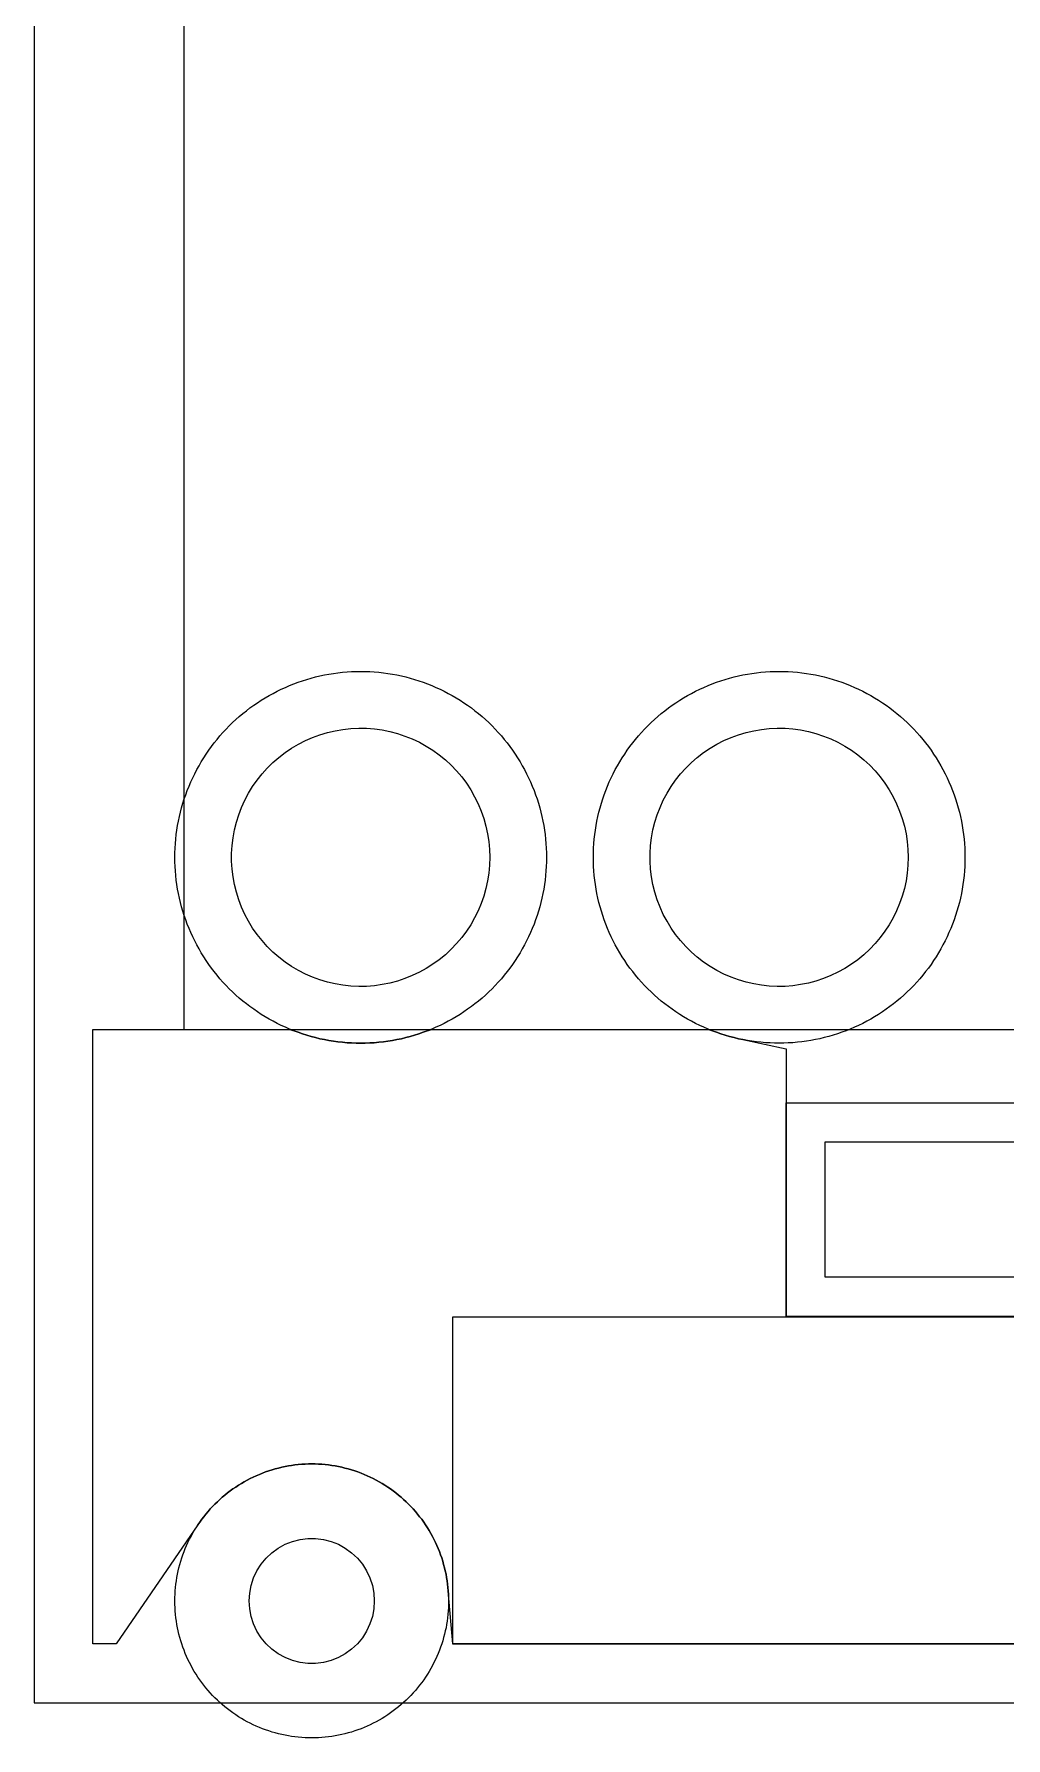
# Model space of a CAD drawing. Header units: millimetres. Extents: x -25 to 25, y -67 to 63.
# Drawn here: x -24.85 to 0, y -66.9 to -23.37 of the extents above; entities that cross this region are included whole.
import ezdxf

# ---------------------------------------------------------------- set-up
doc = ezdxf.new("R2010")
doc.units = ezdxf.units.MM
for name, color, linetype in [('KEEPOUT', 1, 'Continuous'), ('LOGO_RECTS', 3, 'Continuous'), ('LOGO_ZONES', 3, 'Continuous'), ('OPENINGS', 7, 'Continuous'), ('PANEL_OUTLINE', 7, 'Continuous'), ('SEEN_THROUGH', 5, 'Continuous')]:
    doc.layers.add(name, color=color, linetype=linetype)

msp = doc.modelspace()

# ---------------------------------------------------------------- linework, layer by layer
at = {"layer": 'KEEPOUT'}
for points in [[(-11.762, -44.749), (-11.772, -44.866), (-11.785, -44.981), (-11.8, -45.097), (-11.819, -45.212), (-11.84, -45.327), (-11.864, -45.441), (-11.891, -45.554), (-11.921, -45.667), (-11.954, -45.779), (-11.989, -45.89), (-12.027, -46), (-12.067, -46.11), (-12.111, -46.218), (-12.157, -46.325), (-12.205, -46.431), (-12.256, -46.536), (-12.31, -46.639), (-12.366, -46.741), (-12.425, -46.842), (-12.486, -46.941), (-12.55, -47.039), (-12.615, -47.135), (-12.684, -47.23), (-12.754, -47.322), (-12.827, -47.413), (-12.902, -47.503), (-12.979, -47.59), (-13.059, -47.675), (-13.14, -47.759), (-13.224, -47.84), (-13.309, -47.92), (-13.396, -47.997), (-13.486, -48.072), (-13.577, -48.145), (-13.669, -48.215), (-13.764, -48.284), (-13.86, -48.349), (-13.958, -48.413), (-14.057, -48.474), (-14.158, -48.533), (-14.26, -48.589), (-14.363, -48.643), (-14.468, -48.694), (-14.574, -48.742), (-14.681, -48.788), (-14.789, -48.832), (-14.899, -48.872), (-15.009, -48.91), (-15.12, -48.945), (-15.232, -48.978), (-15.345, -49.008), (-15.458, -49.035), (-15.572, -49.059), (-15.687, -49.08), (-15.802, -49.099), (-15.918, -49.114), (-16.033, -49.127), (-16.15, -49.137), (-16.266, -49.144), (-16.382, -49.149), (-16.499, -49.15), (-16.616, -49.149), (-16.732, -49.144), (-16.848, -49.137), (-16.965, -49.127), (-17.08, -49.114), (-17.196, -49.099), (-17.311, -49.08), (-17.426, -49.059), (-17.54, -49.035), (-17.653, -49.008), (-17.766, -48.978), (-17.878, -48.945), (-17.989, -48.91), (-18.099, -48.872), (-18.209, -48.832), (-18.317, -48.788), (-18.424, -48.742), (-18.53, -48.694), (-18.635, -48.643), (-18.738, -48.589), (-18.84, -48.533), (-18.941, -48.474), (-19.04, -48.413), (-19.138, -48.349), (-19.234, -48.284), (-19.329, -48.215), (-19.421, -48.145), (-19.512, -48.072), (-19.602, -47.997), (-19.689, -47.92), (-19.774, -47.84), (-19.858, -47.759), (-19.939, -47.675), (-20.019, -47.59), (-20.096, -47.503), (-20.171, -47.413), (-20.244, -47.322), (-20.314, -47.23), (-20.383, -47.135), (-20.448, -47.039), (-20.512, -46.941), (-20.573, -46.842), (-20.632, -46.741), (-20.688, -46.639), (-20.742, -46.536), (-20.793, -46.431), (-20.841, -46.325), (-20.887, -46.218), (-20.931, -46.11), (-20.971, -46), (-21.009, -45.89), (-21.044, -45.779), (-21.077, -45.667), (-21.107, -45.554), (-21.134, -45.441), (-21.158, -45.327), (-21.179, -45.212), (-21.198, -45.097), (-21.213, -44.981), (-21.226, -44.866), (-21.236, -44.749), (-21.243, -44.633), (-21.248, -44.517), (-21.249, -44.4), (-21.248, -44.283), (-21.243, -44.167), (-21.236, -44.051), (-21.226, -43.934), (-21.213, -43.819), (-21.198, -43.703), (-21.179, -43.588), (-21.158, -43.473), (-21.134, -43.359), (-21.107, -43.246), (-21.077, -43.133), (-21.044, -43.021), (-21.009, -42.91), (-20.971, -42.8), (-20.931, -42.69), (-20.887, -42.582), (-20.841, -42.475), (-20.793, -42.369), (-20.742, -42.264), (-20.688, -42.161), (-20.632, -42.059), (-20.573, -41.958), (-20.512, -41.859), (-20.448, -41.761), (-20.383, -41.665), (-20.314, -41.57), (-20.244, -41.478), (-20.171, -41.387), (-20.096, -41.297), (-20.019, -41.21), (-19.939, -41.125), (-19.858, -41.041), (-19.774, -40.96), (-19.689, -40.88), (-19.602, -40.803), (-19.512, -40.728), (-19.421, -40.655), (-19.329, -40.585), (-19.234, -40.516), (-19.138, -40.451), (-19.04, -40.387), (-18.941, -40.326), (-18.84, -40.267), (-18.738, -40.211), (-18.635, -40.157), (-18.53, -40.106), (-18.424, -40.058), (-18.317, -40.012), (-18.209, -39.968), (-18.099, -39.928), (-17.989, -39.89), (-17.878, -39.855), (-17.766, -39.822), (-17.653, -39.792), (-17.54, -39.765), (-17.426, -39.741), (-17.311, -39.72), (-17.196, -39.701), (-17.08, -39.686), (-16.965, -39.673), (-16.848, -39.663), (-16.732, -39.656), (-16.616, -39.651), (-16.499, -39.65), (-16.382, -39.651), (-16.266, -39.656), (-16.15, -39.663), (-16.033, -39.673), (-15.918, -39.686), (-15.802, -39.701), (-15.687, -39.72), (-15.572, -39.741), (-15.458, -39.765), (-15.345, -39.792), (-15.232, -39.822), (-15.12, -39.855), (-15.009, -39.89), (-14.899, -39.928), (-14.789, -39.968), (-14.681, -40.012), (-14.574, -40.058), (-14.468, -40.106), (-14.363, -40.157), (-14.26, -40.211), (-14.158, -40.267), (-14.057, -40.326), (-13.958, -40.387), (-13.86, -40.451), (-13.764, -40.516), (-13.669, -40.585), (-13.577, -40.655), (-13.486, -40.728), (-13.396, -40.803), (-13.309, -40.88), (-13.224, -40.96), (-13.14, -41.041), (-13.059, -41.125), (-12.979, -41.21), (-12.902, -41.297), (-12.827, -41.387), (-12.754, -41.478), (-12.684, -41.57), (-12.615, -41.665), (-12.55, -41.761), (-12.486, -41.859), (-12.425, -41.958), (-12.366, -42.059), (-12.31, -42.161), (-12.256, -42.264), (-12.205, -42.369), (-12.157, -42.475), (-12.111, -42.582), (-12.067, -42.69), (-12.027, -42.8), (-11.989, -42.91), (-11.954, -43.021), (-11.921, -43.133), (-11.891, -43.246), (-11.864, -43.359), (-11.84, -43.473), (-11.819, -43.588), (-11.8, -43.703), (-11.785, -43.819), (-11.772, -43.934), (-11.762, -44.051), (-11.755, -44.167), (-11.75, -44.283), (-11.749, -44.4), (-11.75, -44.517), (-11.755, -44.633)], [(-1.072, -44.866), (-1.085, -44.981), (-1.1, -45.097), (-1.119, -45.212), (-1.14, -45.327), (-1.164, -45.441), (-1.191, -45.554), (-1.221, -45.667), (-1.254, -45.779), (-1.289, -45.89), (-1.327, -46), (-1.367, -46.11), (-1.411, -46.218), (-1.457, -46.325), (-1.505, -46.431), (-1.556, -46.536), (-1.61, -46.639), (-1.666, -46.741), (-1.725, -46.842), (-1.786, -46.941), (-1.85, -47.039), (-1.915, -47.135), (-1.984, -47.23), (-2.054, -47.322), (-2.127, -47.413), (-2.202, -47.503), (-2.279, -47.59), (-2.359, -47.675), (-2.44, -47.759), (-2.524, -47.84), (-2.609, -47.92), (-2.696, -47.997), (-2.786, -48.072), (-2.877, -48.145), (-2.969, -48.215), (-3.064, -48.284), (-3.16, -48.349), (-3.258, -48.413), (-3.357, -48.474), (-3.458, -48.533), (-3.56, -48.589), (-3.663, -48.643), (-3.768, -48.694), (-3.874, -48.742), (-3.981, -48.788), (-4.089, -48.832), (-4.199, -48.872), (-4.309, -48.91), (-4.42, -48.945), (-4.532, -48.978), (-4.645, -49.008), (-4.758, -49.035), (-4.872, -49.059), (-4.987, -49.08), (-5.102, -49.099), (-5.218, -49.114), (-5.333, -49.127), (-5.45, -49.137), (-5.566, -49.144), (-5.682, -49.149), (-5.799, -49.15), (-5.916, -49.149), (-6.032, -49.144), (-6.148, -49.137), (-6.265, -49.127), (-6.38, -49.114), (-6.496, -49.099), (-6.611, -49.08), (-6.726, -49.059), (-6.84, -49.035), (-6.953, -49.008), (-7.066, -48.978), (-7.178, -48.945), (-7.289, -48.91), (-7.399, -48.872), (-7.509, -48.832), (-7.617, -48.788), (-7.724, -48.742), (-7.83, -48.694), (-7.935, -48.643), (-8.038, -48.589), (-8.14, -48.533), (-8.241, -48.474), (-8.34, -48.413), (-8.438, -48.349), (-8.534, -48.284), (-8.629, -48.215), (-8.721, -48.145), (-8.812, -48.072), (-8.902, -47.997), (-8.989, -47.92), (-9.074, -47.84), (-9.158, -47.759), (-9.239, -47.675), (-9.319, -47.59), (-9.396, -47.503), (-9.471, -47.413), (-9.544, -47.322), (-9.614, -47.23), (-9.683, -47.135), (-9.748, -47.039), (-9.812, -46.941), (-9.873, -46.842), (-9.932, -46.741), (-9.988, -46.639), (-10.042, -46.536), (-10.093, -46.431), (-10.141, -46.325), (-10.187, -46.218), (-10.231, -46.11), (-10.271, -46), (-10.309, -45.89), (-10.344, -45.779), (-10.377, -45.667), (-10.407, -45.554), (-10.434, -45.441), (-10.458, -45.327), (-10.479, -45.212), (-10.498, -45.097), (-10.513, -44.981), (-10.526, -44.866), (-10.536, -44.749), (-10.543, -44.633), (-10.548, -44.517), (-10.549, -44.4), (-10.548, -44.283), (-10.543, -44.167), (-10.536, -44.051), (-10.526, -43.934), (-10.513, -43.819), (-10.498, -43.703), (-10.479, -43.588), (-10.458, -43.473), (-10.434, -43.359), (-10.407, -43.246), (-10.377, -43.133), (-10.344, -43.021), (-10.309, -42.91), (-10.271, -42.8), (-10.231, -42.69), (-10.187, -42.582), (-10.141, -42.475), (-10.093, -42.369), (-10.042, -42.264), (-9.988, -42.161), (-9.932, -42.059), (-9.873, -41.958), (-9.812, -41.859), (-9.748, -41.761), (-9.683, -41.665), (-9.614, -41.57), (-9.544, -41.478), (-9.471, -41.387), (-9.396, -41.297), (-9.319, -41.21), (-9.239, -41.125), (-9.158, -41.041), (-9.074, -40.96), (-8.989, -40.88), (-8.902, -40.803), (-8.812, -40.728), (-8.721, -40.655), (-8.629, -40.585), (-8.534, -40.516), (-8.438, -40.451), (-8.34, -40.387), (-8.241, -40.326), (-8.14, -40.267), (-8.038, -40.211), (-7.935, -40.157), (-7.83, -40.106), (-7.724, -40.058), (-7.617, -40.012), (-7.509, -39.968), (-7.399, -39.928), (-7.289, -39.89), (-7.178, -39.855), (-7.066, -39.822), (-6.953, -39.792), (-6.84, -39.765), (-6.726, -39.741), (-6.611, -39.72), (-6.496, -39.701), (-6.38, -39.686), (-6.265, -39.673), (-6.148, -39.663), (-6.032, -39.656), (-5.916, -39.651), (-5.799, -39.65), (-5.682, -39.651), (-5.566, -39.656), (-5.45, -39.663), (-5.333, -39.673), (-5.218, -39.686), (-5.102, -39.701), (-4.987, -39.72), (-4.872, -39.741), (-4.758, -39.765), (-4.645, -39.792), (-4.532, -39.822), (-4.42, -39.855), (-4.309, -39.89), (-4.199, -39.928), (-4.089, -39.968), (-3.981, -40.012), (-3.874, -40.058), (-3.768, -40.106), (-3.663, -40.157), (-3.56, -40.211), (-3.458, -40.267), (-3.357, -40.326), (-3.258, -40.387), (-3.16, -40.451), (-3.064, -40.516), (-2.969, -40.585), (-2.877, -40.655), (-2.786, -40.728), (-2.696, -40.803), (-2.609, -40.88), (-2.524, -40.96), (-2.44, -41.041), (-2.359, -41.125), (-2.279, -41.21), (-2.202, -41.297), (-2.127, -41.387), (-2.054, -41.478), (-1.984, -41.57), (-1.915, -41.665), (-1.85, -41.761), (-1.786, -41.859), (-1.725, -41.958), (-1.666, -42.059), (-1.61, -42.161), (-1.556, -42.264), (-1.505, -42.369), (-1.457, -42.475), (-1.411, -42.582), (-1.367, -42.69), (-1.327, -42.8), (-1.289, -42.91), (-1.254, -43.021), (-1.221, -43.133), (-1.191, -43.246), (-1.164, -43.359), (-1.14, -43.473), (-1.119, -43.588), (-1.1, -43.703), (-1.085, -43.819), (-1.072, -43.934), (-1.062, -44.051), (-1.055, -44.167), (-1.05, -44.283), (-1.049, -44.4), (-1.05, -44.517), (-1.055, -44.633), (-1.062, -44.749)], [(5.62, -50.67), (5.62, -56.13), (-5.62, -56.13), (-5.62, -50.67)], [(-14.259, -63.657), (-14.267, -63.743), (-14.276, -63.828), (-14.288, -63.914), (-14.302, -63.998), (-14.317, -64.083), (-14.335, -64.167), (-14.355, -64.25), (-14.377, -64.333), (-14.401, -64.416), (-14.427, -64.498), (-14.455, -64.579), (-14.485, -64.66), (-14.516, -64.739), (-14.55, -64.818), (-14.586, -64.896), (-14.624, -64.974), (-14.663, -65.05), (-14.705, -65.125), (-14.748, -65.199), (-14.793, -65.272), (-14.84, -65.344), (-14.888, -65.415), (-14.939, -65.485), (-14.991, -65.553), (-15.044, -65.62), (-15.1, -65.686), (-15.157, -65.75), (-15.215, -65.813), (-15.275, -65.875), (-15.337, -65.935), (-15.4, -65.993), (-15.464, -66.05), (-15.53, -66.106), (-15.597, -66.159), (-15.665, -66.211), (-15.735, -66.262), (-15.806, -66.31), (-15.878, -66.357), (-15.951, -66.402), (-16.025, -66.445), (-16.1, -66.487), (-16.176, -66.526), (-16.254, -66.564), (-16.332, -66.6), (-16.411, -66.634), (-16.49, -66.665), (-16.571, -66.695), (-16.652, -66.723), (-16.734, -66.749), (-16.817, -66.773), (-16.9, -66.795), (-16.983, -66.815), (-17.067, -66.833), (-17.152, -66.848), (-17.236, -66.862), (-17.322, -66.874), (-17.407, -66.883), (-17.493, -66.891), (-17.578, -66.896), (-17.664, -66.899), (-17.75, -66.9), (-17.836, -66.899), (-17.922, -66.896), (-18.007, -66.891), (-18.093, -66.883), (-18.178, -66.874), (-18.264, -66.862), (-18.348, -66.848), (-18.433, -66.833), (-18.517, -66.815), (-18.6, -66.795), (-18.683, -66.773), (-18.766, -66.749), (-18.848, -66.723), (-18.929, -66.695), (-19.01, -66.665), (-19.089, -66.634), (-19.168, -66.6), (-19.246, -66.564), (-19.324, -66.526), (-19.4, -66.487), (-19.475, -66.445), (-19.549, -66.402), (-19.622, -66.357), (-19.694, -66.31), (-19.765, -66.262), (-19.835, -66.211), (-19.903, -66.159), (-19.97, -66.106), (-20.036, -66.05), (-20.1, -65.993), (-20.163, -65.935), (-20.225, -65.875), (-20.285, -65.813), (-20.343, -65.75), (-20.4, -65.686), (-20.456, -65.62), (-20.509, -65.553), (-20.561, -65.485), (-20.612, -65.415), (-20.66, -65.344), (-20.707, -65.272), (-20.752, -65.199), (-20.795, -65.125), (-20.837, -65.05), (-20.876, -64.974), (-20.914, -64.896), (-20.95, -64.818), (-20.984, -64.739), (-21.015, -64.66), (-21.045, -64.579), (-21.073, -64.498), (-21.099, -64.416), (-21.123, -64.333), (-21.145, -64.25), (-21.165, -64.167), (-21.183, -64.083), (-21.198, -63.998), (-21.212, -63.914), (-21.224, -63.828), (-21.233, -63.743), (-21.241, -63.657), (-21.246, -63.572), (-21.249, -63.486), (-21.25, -63.4), (-21.249, -63.314), (-21.246, -63.228), (-21.241, -63.143), (-21.233, -63.057), (-21.224, -62.972), (-21.212, -62.886), (-21.198, -62.802), (-21.183, -62.717), (-21.165, -62.633), (-21.145, -62.55), (-21.123, -62.467), (-21.099, -62.384), (-21.073, -62.302), (-21.045, -62.221), (-21.015, -62.14), (-20.984, -62.061), (-20.95, -61.982), (-20.914, -61.904), (-20.876, -61.826), (-20.837, -61.75), (-20.795, -61.675), (-20.752, -61.601), (-20.707, -61.528), (-20.66, -61.456), (-20.612, -61.385), (-20.561, -61.315), (-20.509, -61.247), (-20.456, -61.18), (-20.4, -61.114), (-20.343, -61.05), (-20.285, -60.987), (-20.225, -60.925), (-20.163, -60.865), (-20.1, -60.807), (-20.036, -60.75), (-19.97, -60.694), (-19.903, -60.641), (-19.835, -60.589), (-19.765, -60.538), (-19.694, -60.49), (-19.622, -60.443), (-19.549, -60.398), (-19.475, -60.355), (-19.4, -60.313), (-19.324, -60.274), (-19.246, -60.236), (-19.168, -60.2), (-19.089, -60.166), (-19.01, -60.135), (-18.929, -60.105), (-18.848, -60.077), (-18.766, -60.051), (-18.683, -60.027), (-18.6, -60.005), (-18.517, -59.985), (-18.433, -59.967), (-18.348, -59.952), (-18.264, -59.938), (-18.178, -59.926), (-18.093, -59.917), (-18.007, -59.909), (-17.922, -59.904), (-17.836, -59.901), (-17.75, -59.9), (-17.664, -59.901), (-17.578, -59.904), (-17.493, -59.909), (-17.407, -59.917), (-17.322, -59.926), (-17.236, -59.938), (-17.152, -59.952), (-17.067, -59.967), (-16.983, -59.985), (-16.9, -60.005), (-16.817, -60.027), (-16.734, -60.051), (-16.652, -60.077), (-16.571, -60.105), (-16.49, -60.135), (-16.411, -60.166), (-16.332, -60.2), (-16.254, -60.236), (-16.176, -60.274), (-16.1, -60.313), (-16.025, -60.355), (-15.951, -60.398), (-15.878, -60.443), (-15.806, -60.49), (-15.735, -60.538), (-15.665, -60.589), (-15.597, -60.641), (-15.53, -60.694), (-15.464, -60.75), (-15.4, -60.807), (-15.337, -60.865), (-15.275, -60.925), (-15.215, -60.987), (-15.157, -61.05), (-15.1, -61.114), (-15.044, -61.18), (-14.991, -61.247), (-14.939, -61.315), (-14.888, -61.385), (-14.84, -61.456), (-14.793, -61.528), (-14.748, -61.601), (-14.705, -61.675), (-14.663, -61.75), (-14.624, -61.826), (-14.586, -61.904), (-14.55, -61.982), (-14.516, -62.061), (-14.485, -62.14), (-14.455, -62.221), (-14.427, -62.302), (-14.401, -62.384), (-14.377, -62.467), (-14.355, -62.55), (-14.335, -62.633), (-14.317, -62.717), (-14.302, -62.802), (-14.288, -62.886), (-14.276, -62.972), (-14.267, -63.057), (-14.259, -63.143), (-14.254, -63.228), (-14.251, -63.314), (-14.25, -63.4), (-14.251, -63.486), (-14.254, -63.572)]]:
    msp.add_lwpolyline(points, close=True, dxfattribs=at)
at = {"layer": 'LOGO_RECTS'}
msp.add_lwpolyline([(-14.15, -64.5), (14.2, -64.5), (14.2, -56.15), (-14.15, -56.15)], close=True, dxfattribs=at)
at = {"layer": 'LOGO_ZONES'}
msp.add_lwpolyline([(14.203, -64.498), (-14.143, -64.5), (-14.259, -63.143), (-14.267, -63.057), (-14.276, -62.972), (-14.288, -62.886), (-14.302, -62.802), (-14.317, -62.717), (-14.335, -62.633), (-14.355, -62.55), (-14.377, -62.467), (-14.401, -62.384), (-14.427, -62.302), (-14.455, -62.221), (-14.485, -62.14), (-14.516, -62.061), (-14.55, -61.982), (-14.586, -61.904), (-14.624, -61.826), (-14.663, -61.75), (-14.705, -61.675), (-14.748, -61.601), (-14.793, -61.528), (-14.84, -61.456), (-14.888, -61.385), (-14.939, -61.315), (-14.991, -61.247), (-15.044, -61.18), (-15.1, -61.114), (-15.157, -61.05), (-15.215, -60.987), (-15.275, -60.925), (-15.337, -60.865), (-15.4, -60.807), (-15.464, -60.75), (-15.53, -60.694), (-15.597, -60.641), (-15.665, -60.589), (-15.735, -60.538), (-15.806, -60.49), (-15.878, -60.443), (-15.951, -60.398), (-16.025, -60.355), (-16.1, -60.313), (-16.176, -60.274), (-16.254, -60.236), (-16.332, -60.2), (-16.411, -60.166), (-16.49, -60.135), (-16.571, -60.105), (-16.652, -60.077), (-16.734, -60.051), (-16.817, -60.027), (-16.9, -60.005), (-16.983, -59.985), (-17.067, -59.967), (-17.152, -59.952), (-17.236, -59.938), (-17.322, -59.926), (-17.407, -59.917), (-17.493, -59.909), (-17.578, -59.904), (-17.664, -59.901), (-17.75, -59.9), (-17.836, -59.901), (-17.922, -59.904), (-18.007, -59.909), (-18.093, -59.917), (-18.178, -59.926), (-18.264, -59.938), (-18.348, -59.952), (-18.433, -59.967), (-18.517, -59.985), (-18.6, -60.005), (-18.683, -60.027), (-18.766, -60.051), (-18.848, -60.077), (-18.929, -60.105), (-19.01, -60.135), (-19.089, -60.166), (-19.168, -60.2), (-19.246, -60.236), (-19.324, -60.274), (-19.4, -60.313), (-19.475, -60.355), (-19.549, -60.398), (-19.622, -60.443), (-19.694, -60.49), (-19.765, -60.538), (-19.835, -60.589), (-19.903, -60.641), (-19.97, -60.694), (-20.036, -60.75), (-20.1, -60.807), (-20.163, -60.865), (-20.225, -60.925), (-20.285, -60.987), (-20.343, -61.05), (-20.4, -61.114), (-20.456, -61.18), (-20.509, -61.247), (-20.561, -61.315), (-20.612, -61.385), (-20.66, -61.456), (-22.749, -64.5), (-23.35, -64.5), (-23.35, -48.8), (-21.02, -48.8), (-18.309, -48.8), (-18.099, -48.872), (-17.989, -48.91), (-17.878, -48.945), (-17.766, -48.978), (-17.653, -49.008), (-17.54, -49.035), (-17.426, -49.059), (-17.311, -49.08), (-17.196, -49.099), (-17.08, -49.114), (-16.965, -49.127), (-16.848, -49.137), (-16.732, -49.144), (-16.616, -49.149), (-16.499, -49.15), (-16.382, -49.149), (-16.266, -49.144), (-16.15, -49.137), (-16.033, -49.127), (-15.918, -49.114), (-15.802, -49.099), (-15.687, -49.08), (-15.572, -49.059), (-15.458, -49.035), (-15.345, -49.008), (-15.232, -48.978), (-15.12, -48.945), (-15.009, -48.91), (-14.899, -48.872), (-14.689, -48.8), (-7.609, -48.8), (-7.399, -48.872), (-7.289, -48.91), (-7.178, -48.945), (-7.066, -48.978), (-6.953, -49.008), (-6.84, -49.035), (-6.726, -49.059), (-5.62, -49.293), (-5.62, -50.67), (-5.62, -56.13), (5.62, -56.13)], dxfattribs=at)
at = {"layer": 'OPENINGS'}
for points in [[(-13.2, -44.4), (-13.206, -44.601), (-13.225, -44.802), (-13.255, -45.001), (-13.298, -45.197), (-13.352, -45.391), (-13.419, -45.581), (-13.496, -45.767), (-13.585, -45.947), (-13.685, -46.122), (-13.795, -46.291), (-13.915, -46.452), (-14.045, -46.606), (-14.184, -46.751), (-14.332, -46.888), (-14.488, -47.016), (-14.651, -47.133), (-14.821, -47.241), (-14.997, -47.338), (-15.179, -47.424), (-15.366, -47.499), (-15.557, -47.562), (-15.752, -47.614), (-15.949, -47.654), (-16.148, -47.681), (-16.349, -47.697), (-16.55, -47.7), (-16.751, -47.69), (-16.952, -47.669), (-17.15, -47.635), (-17.346, -47.59), (-17.539, -47.532), (-17.728, -47.463), (-17.912, -47.382), (-18.092, -47.291), (-18.265, -47.188), (-18.432, -47.076), (-18.591, -46.953), (-18.743, -46.821), (-18.886, -46.679), (-19.021, -46.53), (-19.146, -46.372), (-19.261, -46.207), (-19.366, -46.035), (-19.461, -45.858), (-19.544, -45.674), (-19.616, -45.487), (-19.676, -45.295), (-19.725, -45.099), (-19.762, -44.901), (-19.786, -44.702), (-19.798, -44.501), (-19.798, -44.299), (-19.786, -44.098), (-19.762, -43.899), (-19.725, -43.701), (-19.676, -43.505), (-19.616, -43.313), (-19.544, -43.126), (-19.461, -42.942), (-19.366, -42.765), (-19.261, -42.593), (-19.146, -42.428), (-19.021, -42.27), (-18.886, -42.121), (-18.743, -41.979), (-18.591, -41.847), (-18.432, -41.724), (-18.265, -41.612), (-18.092, -41.509), (-17.912, -41.418), (-17.728, -41.337), (-17.539, -41.268), (-17.346, -41.21), (-17.15, -41.165), (-16.952, -41.131), (-16.751, -41.11), (-16.55, -41.1), (-16.349, -41.103), (-16.148, -41.119), (-15.949, -41.146), (-15.752, -41.186), (-15.557, -41.238), (-15.366, -41.301), (-15.179, -41.376), (-14.997, -41.462), (-14.821, -41.559), (-14.651, -41.667), (-14.488, -41.784), (-14.332, -41.912), (-14.184, -42.049), (-14.045, -42.194), (-13.915, -42.348), (-13.795, -42.509), (-13.685, -42.678), (-13.585, -42.853), (-13.496, -43.033), (-13.419, -43.219), (-13.352, -43.409), (-13.298, -43.603), (-13.255, -43.799), (-13.225, -43.998), (-13.206, -44.199)], [(-2.5, -44.4), (-2.506, -44.601), (-2.525, -44.802), (-2.555, -45.001), (-2.598, -45.197), (-2.652, -45.391), (-2.719, -45.581), (-2.796, -45.767), (-2.885, -45.947), (-2.985, -46.122), (-3.095, -46.291), (-3.215, -46.452), (-3.345, -46.606), (-3.484, -46.751), (-3.632, -46.888), (-3.788, -47.016), (-3.951, -47.133), (-4.121, -47.241), (-4.297, -47.338), (-4.479, -47.424), (-4.666, -47.499), (-4.857, -47.562), (-5.052, -47.614), (-5.249, -47.654), (-5.448, -47.681), (-5.649, -47.697), (-5.85, -47.7), (-6.051, -47.69), (-6.252, -47.669), (-6.45, -47.635), (-6.646, -47.59), (-6.839, -47.532), (-7.028, -47.463), (-7.212, -47.382), (-7.392, -47.291), (-7.565, -47.188), (-7.732, -47.076), (-7.891, -46.953), (-8.043, -46.821), (-8.186, -46.679), (-8.321, -46.53), (-8.446, -46.372), (-8.561, -46.207), (-8.666, -46.035), (-8.761, -45.858), (-8.844, -45.674), (-8.916, -45.487), (-8.976, -45.295), (-9.025, -45.099), (-9.062, -44.901), (-9.086, -44.702), (-9.098, -44.501), (-9.098, -44.299), (-9.086, -44.098), (-9.062, -43.899), (-9.025, -43.701), (-8.976, -43.505), (-8.916, -43.313), (-8.844, -43.126), (-8.761, -42.942), (-8.666, -42.765), (-8.561, -42.593), (-8.446, -42.428), (-8.321, -42.27), (-8.186, -42.121), (-8.043, -41.979), (-7.891, -41.847), (-7.732, -41.724), (-7.565, -41.612), (-7.392, -41.509), (-7.212, -41.418), (-7.028, -41.337), (-6.839, -41.268), (-6.646, -41.21), (-6.45, -41.165), (-6.252, -41.131), (-6.051, -41.11), (-5.85, -41.1), (-5.649, -41.103), (-5.448, -41.119), (-5.249, -41.146), (-5.052, -41.186), (-4.857, -41.238), (-4.666, -41.301), (-4.479, -41.376), (-4.297, -41.462), (-4.121, -41.559), (-3.951, -41.667), (-3.788, -41.784), (-3.632, -41.912), (-3.484, -42.049), (-3.345, -42.194), (-3.215, -42.348), (-3.095, -42.509), (-2.985, -42.678), (-2.885, -42.853), (-2.796, -43.033), (-2.719, -43.219), (-2.652, -43.409), (-2.598, -43.603), (-2.555, -43.799), (-2.525, -43.998), (-2.506, -44.199)], [(-16.15, -63.4), (-16.163, -63.601), (-16.2, -63.798), (-16.262, -63.989), (-16.348, -64.171), (-16.456, -64.34), (-16.584, -64.495), (-16.73, -64.633), (-16.893, -64.751), (-17.069, -64.848), (-17.256, -64.922), (-17.45, -64.972), (-17.65, -64.997), (-17.85, -64.997), (-18.05, -64.972), (-18.244, -64.922), (-18.431, -64.848), (-18.607, -64.751), (-18.77, -64.633), (-18.916, -64.495), (-19.044, -64.34), (-19.152, -64.171), (-19.238, -63.989), (-19.3, -63.798), (-19.337, -63.601), (-19.35, -63.4), (-19.337, -63.199), (-19.3, -63.002), (-19.238, -62.811), (-19.152, -62.629), (-19.044, -62.46), (-18.916, -62.305), (-18.77, -62.167), (-18.607, -62.049), (-18.431, -61.952), (-18.244, -61.878), (-18.05, -61.828), (-17.85, -61.803), (-17.65, -61.803), (-17.45, -61.828), (-17.256, -61.878), (-17.069, -61.952), (-16.893, -62.049), (-16.73, -62.167), (-16.584, -62.305), (-16.456, -62.46), (-16.348, -62.629), (-16.262, -62.811), (-16.2, -63.002), (-16.163, -63.199)]]:
    msp.add_lwpolyline(points, close=True, dxfattribs=at)
msp.add_lwpolyline([(0.201, -55.13), (0, -55.13), (-0.201, -55.13), (-0.402, -55.13), (-0.603, -55.13), (-0.803, -55.13), (-1.004, -55.13), (-1.205, -55.13), (-1.406, -55.13), (-1.607, -55.13), (-1.808, -55.13), (-2.009, -55.13), (-2.21, -55.13), (-2.41, -55.13), (-2.611, -55.13), (-2.812, -55.13), (-3.013, -55.13), (-3.214, -55.13), (-3.415, -55.13), (-3.616, -55.13), (-3.817, -55.13), (-4.017, -55.13), (-4.218, -55.13), (-4.419, -55.13), (-4.62, -55.13), (-4.62, -54.926), (-4.62, -54.723), (-4.62, -54.519), (-4.62, -54.316), (-4.62, -54.112), (-4.62, -53.909), (-4.62, -53.705), (-4.62, -53.502), (-4.62, -53.298), (-4.62, -53.095), (-4.62, -52.891), (-4.62, -52.688), (-4.62, -52.484), (-4.62, -52.281), (-4.62, -52.077), (-4.62, -51.874), (-4.62, -51.67), (-4.419, -51.67), (-4.218, -51.67), (-4.017, -51.67), (-3.817, -51.67), (-3.616, -51.67), (-3.415, -51.67), (-3.214, -51.67), (-3.013, -51.67), (-2.812, -51.67), (-2.611, -51.67), (-2.41, -51.67), (-2.21, -51.67), (-2.009, -51.67), (-1.808, -51.67), (-1.607, -51.67), (-1.406, -51.67), (-1.205, -51.67), (-1.004, -51.67), (-0.803, -51.67), (-0.603, -51.67), (-0.402, -51.67), (-0.201, -51.67), (0, -51.67), (0.201, -51.67)], dxfattribs=at)
at = {"layer": 'PANEL_OUTLINE'}
msp.add_lwpolyline([(-24.85, -23.166), (-24.85, -23.367), (-24.85, -23.567), (-24.85, -23.767), (-24.85, -23.967), (-24.85, -24.167), (-24.85, -24.367), (-24.85, -24.568), (-24.85, -24.768), (-24.85, -24.968), (-24.85, -25.168), (-24.85, -25.368), (-24.85, -25.568), (-24.85, -25.768), (-24.85, -25.969), (-24.85, -26.169), (-24.85, -26.369), (-24.85, -26.569), (-24.85, -26.769), (-24.85, -26.969), (-24.85, -27.17), (-24.85, -27.37), (-24.85, -27.57), (-24.85, -27.77), (-24.85, -27.97), (-24.85, -28.17), (-24.85, -28.371), (-24.85, -28.571), (-24.85, -28.771), (-24.85, -28.971), (-24.85, -29.171), (-24.85, -29.371), (-24.85, -29.571), (-24.85, -29.772), (-24.85, -29.972), (-24.85, -30.172), (-24.85, -30.372), (-24.85, -30.572), (-24.85, -30.772), (-24.85, -30.973), (-24.85, -31.173), (-24.85, -31.373), (-24.85, -31.573), (-24.85, -31.773), (-24.85, -31.973), (-24.85, -32.174), (-24.85, -32.374), (-24.85, -32.574), (-24.85, -32.774), (-24.85, -32.974), (-24.85, -33.174), (-24.85, -33.374), (-24.85, -33.575), (-24.85, -33.775), (-24.85, -33.975), (-24.85, -34.175), (-24.85, -34.375), (-24.85, -34.575), (-24.85, -34.776), (-24.85, -34.976), (-24.85, -35.176), (-24.85, -35.376), (-24.85, -35.576), (-24.85, -35.776), (-24.85, -35.976), (-24.85, -36.177), (-24.85, -36.377), (-24.85, -36.577), (-24.85, -36.777), (-24.85, -36.977), (-24.85, -37.177), (-24.85, -37.378), (-24.85, -37.578), (-24.85, -37.778), (-24.85, -37.978), (-24.85, -38.178), (-24.85, -38.378), (-24.85, -38.579), (-24.85, -38.779), (-24.85, -38.979), (-24.85, -39.179), (-24.85, -39.379), (-24.85, -39.579), (-24.85, -39.779), (-24.85, -39.98), (-24.85, -40.18), (-24.85, -40.38), (-24.85, -40.58), (-24.85, -40.78), (-24.85, -40.98), (-24.85, -41.181), (-24.85, -41.381), (-24.85, -41.581), (-24.85, -41.781), (-24.85, -41.981), (-24.85, -42.181), (-24.85, -42.382), (-24.85, -42.582), (-24.85, -42.782), (-24.85, -42.982), (-24.85, -43.182), (-24.85, -43.382), (-24.85, -43.582), (-24.85, -43.783), (-24.85, -43.983), (-24.85, -44.183), (-24.85, -44.383), (-24.85, -44.583), (-24.85, -44.783), (-24.85, -44.984), (-24.85, -45.184), (-24.85, -45.384), (-24.85, -45.584), (-24.85, -45.784), (-24.85, -45.984), (-24.85, -46.184), (-24.85, -46.385), (-24.85, -46.585), (-24.85, -46.785), (-24.85, -46.985), (-24.85, -47.185), (-24.85, -47.385), (-24.85, -47.586), (-24.85, -47.786), (-24.85, -47.986), (-24.85, -48.186), (-24.85, -48.386), (-24.85, -48.586), (-24.85, -48.787), (-24.85, -48.987), (-24.85, -49.187), (-24.85, -49.387), (-24.85, -49.587), (-24.85, -49.787), (-24.85, -49.987), (-24.85, -50.188), (-24.85, -50.388), (-24.85, -50.588), (-24.85, -50.788), (-24.85, -50.988), (-24.85, -51.188), (-24.85, -51.389), (-24.85, -51.589), (-24.85, -51.789), (-24.85, -51.989), (-24.85, -52.189), (-24.85, -52.389), (-24.85, -52.589), (-24.85, -52.79), (-24.85, -52.99), (-24.85, -53.19), (-24.85, -53.39), (-24.85, -53.59), (-24.85, -53.79), (-24.85, -53.991), (-24.85, -54.191), (-24.85, -54.391), (-24.85, -54.591), (-24.85, -54.791), (-24.85, -54.991), (-24.85, -55.192), (-24.85, -55.392), (-24.85, -55.592), (-24.85, -55.792), (-24.85, -55.992), (-24.85, -56.192), (-24.85, -56.392), (-24.85, -56.593), (-24.85, -56.793), (-24.85, -56.993), (-24.85, -57.193), (-24.85, -57.393), (-24.85, -57.593), (-24.85, -57.794), (-24.85, -57.994), (-24.85, -58.194), (-24.85, -58.394), (-24.85, -58.594), (-24.85, -58.794), (-24.85, -58.995), (-24.85, -59.195), (-24.85, -59.395), (-24.85, -59.595), (-24.85, -59.795), (-24.85, -59.995), (-24.85, -60.195), (-24.85, -60.396), (-24.85, -60.596), (-24.85, -60.796), (-24.85, -60.996), (-24.85, -61.196), (-24.85, -61.396), (-24.85, -61.597), (-24.85, -61.797), (-24.85, -61.997), (-24.85, -62.197), (-24.85, -62.397), (-24.85, -62.597), (-24.85, -62.797), (-24.85, -62.998), (-24.85, -63.198), (-24.85, -63.398), (-24.85, -63.598), (-24.85, -63.798), (-24.85, -63.998), (-24.85, -64.199), (-24.85, -64.399), (-24.85, -64.599), (-24.85, -64.799), (-24.85, -64.999), (-24.85, -65.199), (-24.85, -65.4), (-24.85, -65.6), (-24.85, -65.8), (-24.85, -66), (-24.65, -66), (-24.449, -66), (-24.249, -66), (-24.048, -66), (-23.848, -66), (-23.648, -66), (-23.447, -66), (-23.247, -66), (-23.046, -66), (-22.846, -66), (-22.646, -66), (-22.445, -66), (-22.245, -66), (-22.044, -66), (-21.844, -66), (-21.644, -66), (-21.443, -66), (-21.243, -66), (-21.042, -66), (-20.842, -66), (-20.642, -66), (-20.441, -66), (-20.241, -66), (-20.04, -66), (-19.84, -66), (-19.64, -66), (-19.439, -66), (-19.239, -66), (-19.038, -66), (-18.838, -66), (-18.637, -66), (-18.437, -66), (-18.237, -66), (-18.036, -66), (-17.836, -66), (-17.635, -66), (-17.435, -66), (-17.235, -66), (-17.034, -66), (-16.834, -66), (-16.633, -66), (-16.433, -66), (-16.233, -66), (-16.032, -66), (-15.832, -66), (-15.631, -66), (-15.431, -66), (-15.231, -66), (-15.03, -66), (-14.83, -66), (-14.629, -66), (-14.429, -66), (-14.229, -66), (-14.028, -66), (-13.828, -66), (-13.627, -66), (-13.427, -66), (-13.227, -66), (-13.026, -66), (-12.826, -66), (-12.625, -66), (-12.425, -66), (-12.225, -66), (-12.024, -66), (-11.824, -66), (-11.623, -66), (-11.423, -66), (-11.223, -66), (-11.022, -66), (-10.822, -66), (-10.621, -66), (-10.421, -66), (-10.221, -66), (-10.02, -66), (-9.82, -66), (-9.619, -66), (-9.419, -66), (-9.219, -66), (-9.018, -66), (-8.818, -66), (-8.617, -66), (-8.417, -66), (-8.217, -66), (-8.016, -66), (-7.816, -66), (-7.615, -66), (-7.415, -66), (-7.215, -66), (-7.014, -66), (-6.814, -66), (-6.613, -66), (-6.413, -66), (-6.212, -66), (-6.012, -66), (-5.812, -66), (-5.611, -66), (-5.411, -66), (-5.21, -66), (-5.01, -66), (-4.81, -66), (-4.609, -66), (-4.409, -66), (-4.208, -66), (-4.008, -66), (-3.808, -66), (-3.607, -66), (-3.407, -66), (-3.206, -66), (-3.006, -66), (-2.806, -66), (-2.605, -66), (-2.405, -66), (-2.204, -66), (-2.004, -66), (-1.804, -66), (-1.603, -66), (-1.403, -66), (-1.202, -66), (-1.002, -66), (-0.802, -66), (-0.601, -66), (-0.401, -66), (-0.2, -66), (0, -66), (0.2, -66)], dxfattribs=at)
at = {"layer": 'SEEN_THROUGH'}
msp.add_lwpolyline([(21.02, -48.8), (21.02, -21.58), (-21.02, -21.58), (-21.02, -48.8)], close=True, dxfattribs=at)

doc.saveas('drawing.dxf')
